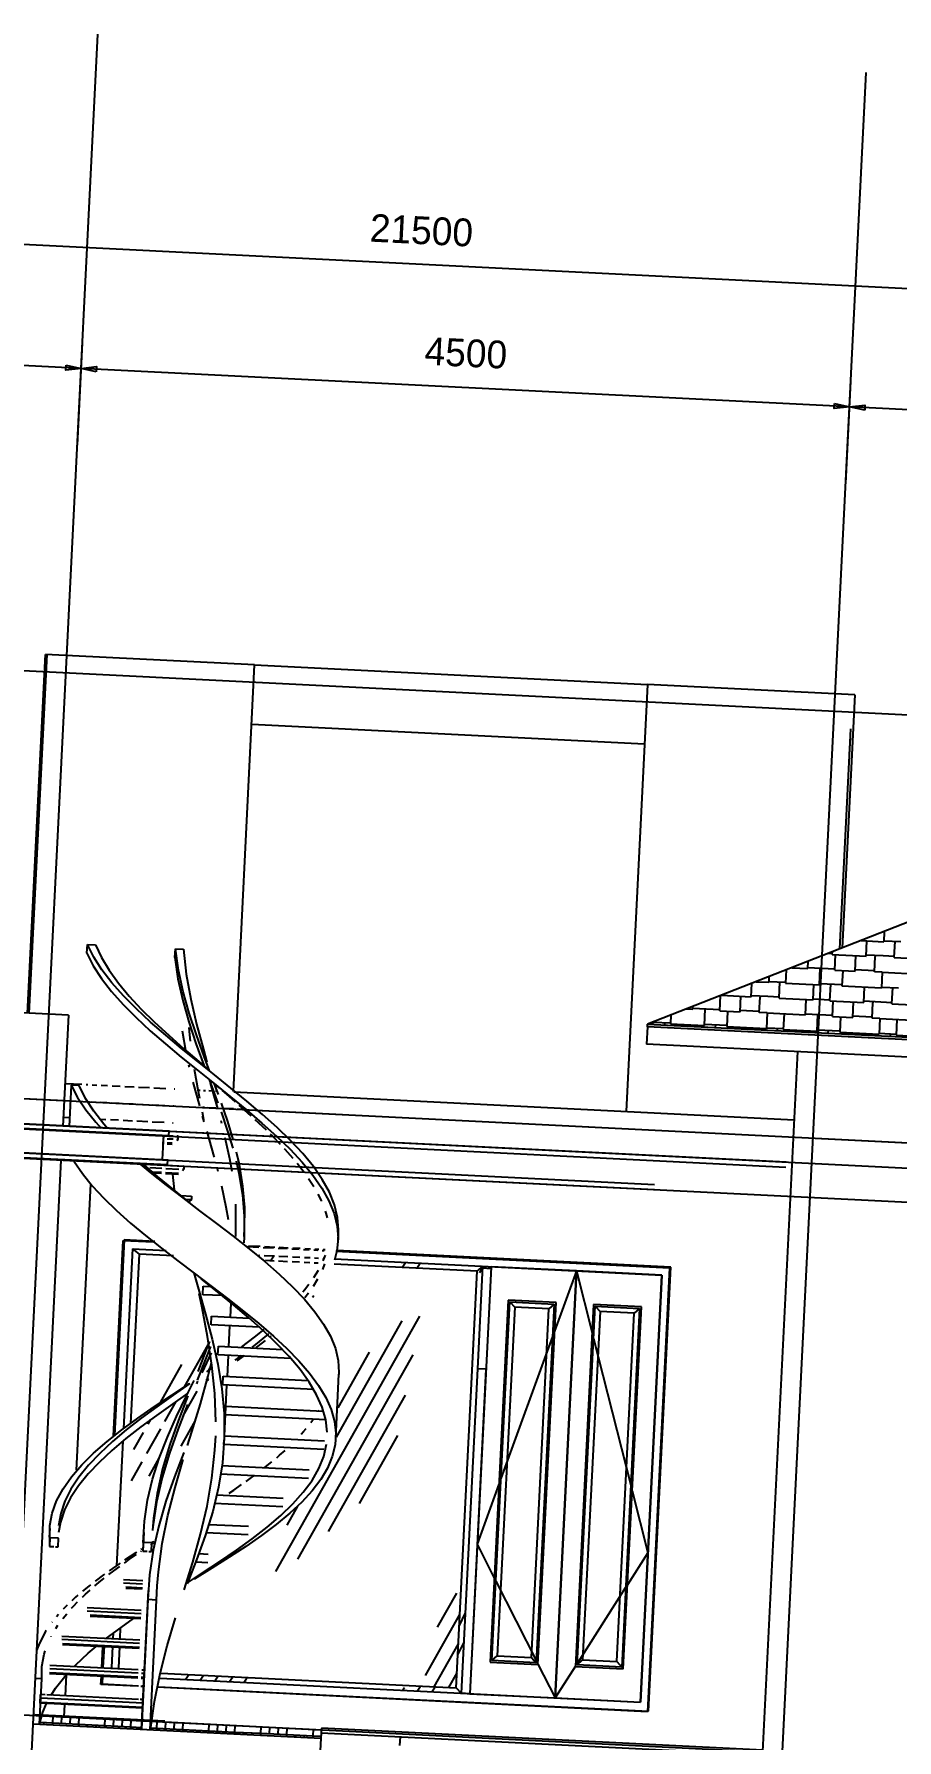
# Model space of a CAD drawing. Extents: x 549999 to 550212, y 1838161 to 1838467.
# Drawn here: x 550120.93 to 550125.98, y 1838313.66 to 1838323.63 of the extents above; entities that cross this region are included whole.
import ezdxf

# ---------------------------------------------------------------- set-up
doc = ezdxf.new("R2010")
doc.units = 0
for name, color, linetype in [('Level 10', 7, 'Continuous'), ('Level 14', 7, 'Continuous'), ('Level 18', 7, 'Continuous'), ('Level 20', 7, 'Continuous'), ('Level 27', 7, 'Continuous'), ('Level 37', 7, 'Continuous'), ('Level 4', 7, 'Continuous'), ('Level 42', 7, 'Continuous'), ('Level 5', 7, 'Continuous'), ('Level 6', 7, 'Continuous'), ('Level 7', 7, 'Continuous'), ('Level 8', 7, 'Continuous'), ('Level 9', 7, 'Continuous')]:
    doc.layers.add(name, color=color, linetype=linetype)

# ---------------------------------------------------------------- blocks, each defined once
blk = doc.blocks.new('CUA_D1')
at = {"layer": 'Level 5'}
for p, q in [((-133.74, 0), (-209.99, 0)), ((-209.99, 0), (-133.74, 0)), ((-133.74, 0), (-209.86, 0))]:
    blk.add_line(p, q, dxfattribs=at)
blk = doc.blocks.new('CUA_SO')
at = {"layer": 'Level 7'}
for p, q in [((-153.71, 280), (-171.49, 280)), ((-171.49, 280), (-171.49, 165.4)), ((-92, 280), (-98.77, 280)), ((-83.37, 280), (-89.43, 280)), ((-75.49, 280), (-80.72, 280)), ((-68.48, 280), (-72.8, 280)), ((-62.48, 280), (-65.8, 280)), ((-57.58, 280), (-59.85, 280)), ((-53.86, 280), (-55.05, 280)), ((148.51, 280), (-47, 280)), ((148.51, 20), (148.51, 280)), ((-166.49, 275), (-166.49, 169.71)), ((-166.49, 275), (-146.66, 275)), ((-166.49, 275), (-162.49, 272)), ((-142.33, 272), (-162.49, 272)), ((-162.49, 272), (-162.49, 172.95)), ((-92.52, 275), (-92, 275)), ((-92.35, 274.87), (-92.27, 275)), ((-89.43, 275), (-83.37, 275)), ((-83.37, 272), (-88.47, 272)), ((-85.5, 272), (-83.7, 275)), ((-80.72, 275), (-75.49, 275)), ((-75.49, 272), (-80.72, 272)), ((-72.8, 275), (-68.48, 275)), ((-68.48, 272), (-72.8, 272)), ((-65.8, 275), (-62.48, 275)), ((-62.48, 272), (-65.8, 272)), ((-59.85, 275), (-57.58, 275)), ((-57.58, 272), (-59.85, 272)), ((-55.05, 275), (-54.53, 275)), ((35.51, 272), (-48.24, 272)), ((-48.07, 275), (143.51, 275)), ((-8.35, 272), (-6.54, 275)), ((0.23, 272), (2.03, 275)), ((38.51, 275), (35.51, 272)), ((35.51, 28), (35.51, 272)), ((37.06, 271.1), (38.51, 274.59)), ((38.51, 275), (38.51, 215)), ((38.51, 274), (43.51, 274)), ((93.51, 275), (43.51, 275)), ((43.51, 275), (43.51, 25)), ((93.51, 275), (82.51, 239.25)), ((93.51, 275), (104.51, 239.25)), ((93.51, 25), (93.51, 275)), ((143.51, 275), (93.51, 275)), ((93.51, 275), (93.51, 25)), ((143.51, 275), (143.51, 25)), ((143.51, 25), (143.51, 275)), ((54.51, 256), (54.51, 44)), ((82.51, 256), (54.51, 256)), ((55.51, 255), (81.51, 255)), ((55.51, 45), (55.51, 255)), ((55.51, 255), (58.51, 252)), ((78.51, 252), (58.51, 252)), ((58.51, 252), (58.51, 48)), ((81.51, 255), (78.51, 252)), ((78.51, 48), (78.51, 252)), ((81.51, 255), (81.51, 45)), ((82.51, 44), (82.51, 256)), ((104.51, 256), (104.51, 44)), ((132.51, 256), (104.51, 256)), ((105.51, 255), (131.51, 255)), ((105.51, 45), (105.51, 255)), ((105.51, 255), (108.51, 252)), ((128.51, 252), (108.51, 252)), ((108.51, 252), (108.51, 48)), ((131.51, 255), (128.51, 252)), ((128.51, 48), (128.51, 252)), ((131.51, 255), (131.51, 45)), ((132.51, 44), (132.51, 256)), ((-73.22, 90.72), (3.45, 244.07)), ((-41.73, 170.86), (-6.77, 240.77)), ((81.51, 236), (55.51, 151.5)), ((105.51, 236), (131.51, 151.5)), ((-132.08, 195.89), (-119.46, 221.13)), ((-60.77, 98.48), (0.57, 221.16)), ((-41.65, 188.15), (-24.99, 221.48)), ((-118.32, 206.27), (-116.7, 209.5)), ((38.51, 215), (38.51, 25)), ((43.51, 215), (38.51, 215)), ((43.51, 215), (43.51, 25)), ((-145.61, 185.96), (-134.18, 208.84)), ((-132.02, 178.87), (-124.57, 193.76)), ((-43.63, 115.62), (-2.73, 197.41)), ((-142.45, 175.14), (-136.45, 187.15)), ((-152.11, 172.98), (-150.67, 175.85)), ((-152.11, 155.83), (-144.73, 170.59)), ((-132.34, 161.09), (-124.57, 176.61)), ((-26.48, 132.77), (-6.03, 173.66)), ((-166.49, 162.33), (-166.49, 89.34)), ((-159.74, 157.72), (-154.63, 167.94)), ((-160.34, 139.37), (-154.61, 150.83)), ((-150.12, 142.67), (-144.75, 153.4)), ((54.51, 148.25), (43.51, 112.5)), ((132.51, 148.25), (143.51, 112.5)), ((-68.11, 118.09), (-62.45, 129.4)), ((43.51, 112.5), (54.51, 93.25)), ((143.51, 112.5), (132.51, 93.25)), ((55.51, 91.5), (81.52, 45.99)), ((131.51, 91.5), (105.51, 45.99)), ((22.86, 62.86), (33.08, 83.31)), ((17.15, 34.29), (35.51, 71.02)), ((35.51, 64.51), (38.51, 71.72)), ((-162.49, 53.09), (-162.49, 47.14)), ((22.57, 28), (35.51, 53.88)), ((35.51, 47.37), (38.51, 54.58)), ((-171.49, 42.06), (-171.49, 29.76)), ((-166.49, 49.78), (-166.49, 47.14)), ((-166.49, 42.06), (-166.49, 29.76)), ((-162.49, 42.06), (-162.49, 29.76)), ((54.51, 44), (82.51, 44)), ((55.51, 45), (58.51, 48)), ((81.51, 45), (55.51, 45)), ((58.51, 48), (78.51, 48)), ((78.51, 48), (81.51, 45)), ((82.51, 44.25), (93.51, 25)), ((104.51, 44.25), (93.51, 25)), ((104.51, 44), (132.51, 44)), ((105.51, 45), (108.51, 48)), ((131.51, 45), (105.51, 45)), ((108.51, 48), (128.51, 48)), ((128.51, 48), (131.51, 45)), ((31.14, 28), (35.51, 36.73)), ((-171.49, 24.68), (-171.49, 20)), ((-171.49, 20), (-150.14, 20)), ((-148.14, 20), (-146.56, 20)), ((-138.5, 20), (148.51, 20)), ((-137.73, 25), (143.51, 25)), ((-137.28, 28), (35.51, 28)), ((-122.96, 25), (-121.16, 28)), ((-114.39, 25), (-112.58, 28)), ((-105.81, 25), (-104.01, 28)), ((-97.24, 25), (-95.44, 28)), ((-88.67, 25), (-86.87, 28)), ((4.2, 25), (5.26, 26.76)), ((12.77, 25), (14.57, 28)), ((21.34, 25), (23.15, 28)), ((35.51, 28), (38.51, 25)), ((43.51, 25), (38.51, 25)), ((43.51, 25), (93.51, 25)), ((93.51, 25), (143.51, 25))]:
    blk.add_line(p, q, dxfattribs=at)
blk = doc.blocks.new('TOP_RA')
at = {"layer": 'Level 10'}
for p, q in [((-150.16, 451.44), (-145.39, 451.44)), ((-150.16, 446.36), (-150.16, 451.44)), ((-120.78, 367.58), (-123.33, 373.56)), ((-118.67, 352.47), (-118.2, 350.98)), ((-101.55, 285.42), (-101.55, 290.5)), ((-124.56, 199.52), (-125.2, 198.06)), ((-151.71, 109.18), (-151.71, 104.1)), ((-151.6, 109.54), (-151.6, 98.74)), ((-151.6, 103.82), (-151.6, 98.74)), ((-146.54, 103.82), (-151.6, 103.82)), ((-146.54, 98.74), (-146.54, 103.82)), ((-151.6, 98.74), (-149.08, 98.74)), ((-148.14, 98.74), (-146.54, 98.74))]:
    blk.add_line(p, q, dxfattribs=at)
for points in [[(-126.63, 381.17), (-130.18, 389.37), (-135.4, 401.78), (-140.21, 414.2), (-144.4, 426.61), (-147.77, 439.03), (-150.16, 451.44)], [(-145.39, 451.44), (-143.09, 436.96), (-139.75, 422.47), (-135.59, 407.99), (-130.87, 393.5), (-128.39, 386.25)], [(-150.16, 446.36), (-147.77, 433.95), (-144.4, 421.53), (-140.21, 409.12), (-135.4, 396.7), (-130.18, 384.29), (-129.93, 383.72)], [(-126.63, 376.09), (-124.8, 371.87), (-120.78, 362.5)], [(-125.88, 373.91), (-120.95, 359.46), (-120.8, 359)], [(-110.83, 341.82), (-114.53, 352.12), (-118.71, 362.62)], [(-118.71, 357.54), (-114.53, 347.04), (-110.83, 336.74)], [(-115.68, 342.64), (-112.42, 330.49), (-110.75, 323.14)], [(-101.55, 290.05), (-102.09, 302.46), (-103.75, 314.88), (-106.47, 327.29), (-108.5, 334.52)], [(-108.5, 329.44), (-106.47, 322.21), (-103.75, 309.8), (-102.09, 297.38), (-101.55, 284.97), (-101.6, 281.67)], [(-107.66, 304.02), (-107.4, 301.52), (-106.64, 287.03), (-106.63, 285.15)], [(-118.77, 223.15), (-119.88, 219.69), (-124.77, 205.21)], [(-118.13, 220.11), (-119.88, 214.61), (-124.77, 200.13)], [(-117.4, 216.52), (-119.88, 210.48), (-122.4, 204.55)], [(-151.6, 103.82), (-151.52, 116.24), (-150.3, 128.65), (-147.98, 141.07), (-144.68, 153.48), (-140.54, 165.9), (-135.77, 178.31), (-130.57, 190.73), (-126.63, 199.84)], [(-129.77, 190.73), (-134.58, 176.24), (-138.89, 161.76), (-142.43, 147.27), (-144.98, 132.79), (-146.38, 118.31), (-146.62, 111.05)], [(-129.77, 185.65), (-134.58, 171.16), (-138.89, 156.68), (-142.43, 142.19), (-144.98, 127.71), (-146.38, 113.23)]]:
    blk.add_lwpolyline(points, dxfattribs=at)
blk = doc.blocks.new('TOP_R0')
at = {"layer": 'Level 10'}
for p, q in [((-201.69, 451.44), (-196.92, 451.44)), ((-201.69, 446.36), (-201.69, 451.44)), ((-72.76, 329.77), (-68.41, 324.72)), ((-65.7, 321.28), (-62.44, 316.69)), ((-46.63, 285.42), (-46.63, 290.5)), ((-53.8, 276.83), (-54.91, 273.58)), ((-53.8, 271.75), (-54.91, 268.5)), ((-57.45, 267.76), (-59.83, 263.37)), ((-57.45, 262.68), (-59.83, 258.29)), ((-62.35, 254.28), (-64.33, 251.44)), ((-59.1, 252.76), (-59.79, 251.85)), ((-83.07, 228), (-83.7, 227.45)), ((-117.11, 207.19), (-119.67, 205.21)), ((-118.32, 201.17), (-119.67, 200.13)), ((-118.44, 200.68), (-119.2, 200.13)), ((-206.63, 109.18), (-206.63, 104.1)), ((-206.59, 105.98), (-206.29, 98.74)), ((-206.29, 103.82), (-206.29, 98.74)), ((-201.23, 103.82), (-206.29, 103.82)), ((-201.23, 98.74), (-201.23, 103.82)), ((-206.29, 98.74), (-203.76, 98.74)), ((-202.81, 98.74), (-201.23, 98.74))]:
    blk.add_line(p, q, dxfattribs=at)
for points in [[(-46.63, 290.04), (-46.66, 292.11), (-47.57, 299.36), (-49.72, 306.6), (-53.08, 313.84), (-57.6, 321.08), (-63.2, 328.32), (-69.8, 335.57), (-77.29, 342.81), (-85.56, 350.05), (-94.48, 357.29), (-103.9, 364.54), (-113.67, 371.78), (-123.66, 379.02), (-133.68, 386.26), (-143.6, 393.5), (-153.25, 400.75), (-162.48, 407.99), (-171.15, 415.23), (-179.12, 422.47), (-186.26, 429.71), (-192.47, 436.96), (-197.64, 444.2), (-201.69, 451.44)], [(-196.92, 451.44), (-193.13, 444.2), (-188.29, 436.96), (-182.47, 429.71), (-175.79, 422.47), (-168.32, 415.23), (-160.21, 407.99), (-151.56, 400.75), (-142.52, 393.5), (-133.24, 386.26), (-126.66, 381.19)], [(-201.69, 446.36), (-197.64, 439.12), (-192.47, 431.88), (-186.26, 424.63), (-179.12, 417.39), (-171.15, 410.15), (-162.48, 402.91), (-153.25, 395.67), (-143.6, 388.42), (-133.68, 381.18), (-123.66, 373.94), (-113.67, 366.7), (-103.9, 359.46), (-94.48, 352.21), (-85.56, 344.97), (-77.29, 337.73), (-69.8, 330.49), (-63.2, 323.24), (-57.6, 316), (-53.08, 308.76), (-49.72, 301.52), (-47.57, 294.28), (-46.66, 287.03), (-47.01, 279.79), (-48.13, 274.23)], [(-126.63, 376.09), (-123.84, 373.94), (-120.79, 371.58)], [(-118.72, 369.98), (-114.5, 366.7), (-110.84, 363.83)], [(-108.57, 362.03), (-105.34, 359.46), (-101.17, 356.07)], [(-98.73, 354.06), (-96.52, 352.21), (-91.93, 348.29)], [(-89.39, 346.06), (-88.17, 344.97), (-83.29, 340.48)], [(-80.7, 338), (-80.43, 337.73), (-75.41, 332.63)], [(-59.72, 312.36), (-57.75, 308.76), (-57.55, 308.36)], [(-54.98, 302.54), (-54.6, 301.52), (-53.73, 298.84)], [(-62.35, 259.36), (-64.77, 255.9), (-65.73, 254.61)], [(-87.35, 231.69), (-92.73, 226.94), (-99.83, 220.95)], [(-84.51, 229.21), (-84.64, 229.1), (-92.73, 221.86), (-93.78, 220.95)], [(-86.31, 225.24), (-90.44, 221.86), (-91.56, 220.95)], [(-99.83, 215.87), (-101.36, 214.61), (-103.48, 212.89)], [(-98.01, 215.87), (-99.65, 214.61), (-102.22, 212.65)], [(-206.29, 103.82), (-206.59, 111.06), (-205.63, 118.31), (-203.43, 125.55), (-200.03, 132.79), (-195.47, 140.03), (-189.83, 147.27), (-183.19, 154.52), (-175.67, 161.76), (-167.37, 169), (-158.43, 176.24), (-149, 183.48), (-139.21, 190.73), (-129.22, 197.97)], [(-129.06, 197.97), (-138.41, 190.73), (-147.58, 183.48), (-156.41, 176.24), (-164.78, 169), (-172.55, 161.76), (-179.6, 154.52), (-185.81, 147.27), (-191.1, 140.03), (-195.37, 132.79), (-198.56, 125.55), (-200.61, 118.31), (-201.51, 111.06)], [(-129.93, 192.21), (-138.41, 185.65), (-147.58, 178.4), (-156.41, 171.16), (-164.78, 163.92), (-172.55, 156.68), (-179.6, 149.44), (-185.81, 142.19), (-191.1, 134.95), (-195.37, 127.71), (-198.56, 120.47), (-200.61, 113.23), (-201.44, 107.2)]]:
    blk.add_lwpolyline(points, dxfattribs=at)
blk = doc.blocks.new('FLOOR5')
at = {"layer": 'Level 8'}
blk.add_line((-151.49, 328), (-151.49, 342), dxfattribs=at)
blk = doc.blocks.new('FLOOR7')
at = {"layer": 'Level 8'}
for p, q in [((-894.49, 345), (-148.49, 345)), ((-148.49, 342), (-894.49, 342)), ((-148.49, 342), (-148.49, 345)), ((-894.49, 328), (-148.49, 328)), ((-148.49, 325), (-894.49, 325)), ((-148.49, 325), (-148.49, 328))]:
    blk.add_line(p, q, dxfattribs=at)

msp = doc.modelspace()

# ---------------------------------------------------------------- linework, layer by layer
at = {"layer": 'Level 14'}
for p, q in [((550121.0385, 1838313.7569), (550121.0405, 1838313.7956)), ((550121.0893, 1838313.7544), (550121.0912, 1838313.793)), ((550120.9641, 1838313.7607), (550121.0385, 1838313.7569)), ((550120.9872, 1838313.7482), (550120.9878, 1838313.7595)), ((550121.038, 1838313.7456), (550121.0385, 1838313.7569)), ((550121.0385, 1838313.7569), (550121.1907, 1838313.7493)), ((550121.14, 1838313.7519), (550121.1419, 1838313.7905)), ((550121.1902, 1838313.738), (550121.1907, 1838313.7493)), ((550121.1907, 1838313.7493), (550121.1927, 1838313.788)), ((550121.1907, 1838313.7493), (550121.3429, 1838313.7417)), ((550121.2409, 1838313.7355), (550121.2415, 1838313.7468)), ((550121.2916, 1838313.733), (550121.2922, 1838313.7443)), ((550121.3424, 1838313.7304), (550121.3429, 1838313.7417)), ((550121.3429, 1838313.7417), (550121.3449, 1838313.7804)), ((550121.3429, 1838313.7417), (550121.4952, 1838313.7341)), ((550121.3937, 1838313.7392), (550121.3956, 1838313.7778)), ((550121.4444, 1838313.7366), (550121.4464, 1838313.7753)), ((550121.4946, 1838313.7228), (550121.4952, 1838313.7341)), ((550121.4952, 1838313.7341), (550121.4971, 1838313.7728)), ((550121.4952, 1838313.7341), (550121.5572, 1838313.731)), ((550121.5453, 1838313.7203), (550121.5459, 1838313.7316)), ((550121.6117, 1838313.7283), (550121.6474, 1838313.7265)), ((550121.6468, 1838313.7152), (550121.6474, 1838313.7265)), ((550121.6474, 1838313.7265), (550121.6493, 1838313.7651)), ((550121.6474, 1838313.7265), (550121.7996, 1838313.7189)), ((550121.6981, 1838313.724), (550121.7, 1838313.7626)), ((550121.7488, 1838313.7214), (550121.7508, 1838313.7601)), ((550121.799, 1838313.7076), (550121.7996, 1838313.7189)), ((550121.7996, 1838313.7189), (550121.8015, 1838313.7575)), ((550121.7996, 1838313.7189), (550121.9518, 1838313.7113)), ((550121.8497, 1838313.7051), (550121.8503, 1838313.7164)), ((550121.9005, 1838313.7025), (550121.901, 1838313.7138)), ((550121.9512, 1838313.7), (550121.9518, 1838313.7113)), ((550121.9518, 1838313.7113), (550121.9537, 1838313.7499)), ((550121.9518, 1838313.7113), (550122.104, 1838313.7037)), ((550122.0025, 1838313.7087), (550122.0045, 1838313.7474)), ((550122.0533, 1838313.7062), (550122.0552, 1838313.7449)), ((550122.1034, 1838313.6924), (550122.104, 1838313.7037)), ((550122.104, 1838313.7037), (550122.1059, 1838313.7423)), ((550122.104, 1838313.7037), (550122.2562, 1838313.6961)), ((550122.1542, 1838313.6898), (550122.1547, 1838313.7011)), ((550122.2049, 1838313.6873), (550122.2055, 1838313.6986)), ((550122.2556, 1838313.6848), (550122.2562, 1838313.6961)), ((550122.2562, 1838313.6961), (550122.2581, 1838313.7347)), ((550122.2562, 1838313.6961), (550122.4084, 1838313.6884)), ((550122.3069, 1838313.6935), (550122.3089, 1838313.7322)), ((550122.3577, 1838313.691), (550122.3596, 1838313.7296)), ((550122.4084, 1838313.6884), (550122.4103, 1838313.7271)), ((550122.5606, 1838313.6808), (550122.5626, 1838313.7195)), ((550122.608, 1838313.6988), (550125.1898, 1838313.5697)), ((550122.4078, 1838313.6772), (550122.4084, 1838313.6884)), ((550122.4084, 1838313.6884), (550122.5606, 1838313.6808)), ((550122.4586, 1838313.6746), (550122.4592, 1838313.6859)), ((550122.5093, 1838313.6721), (550122.5099, 1838313.6834)), ((550122.5601, 1838313.6696), (550122.5606, 1838313.6808)), ((550122.5606, 1838313.6808), (550122.607, 1838313.6785)), ((550123.069, 1838313.6249), (550123.0715, 1838313.6756))]:
    msp.add_line(p, q, dxfattribs=at)
at = {"layer": 'Level 18'}
for p, q in [((550120.6028, 1838309.6402), (550121.3024, 1838323.6332)), ((550125.0972, 1838309.4155), (550125.7968, 1838323.4085)), ((550108.4954, 1838320.5304), (550140.9628, 1838318.9072)), ((550108.3706, 1838318.0335), (550140.838, 1838316.4103)), ((550108.1908, 1838314.438), (550140.6583, 1838312.8148))]:
    msp.add_line(p, q, dxfattribs=at)
at = {"layer": 'Level 20'}
for p, q in [((550112.451, 1838322.8246), (550133.9241, 1838321.7511)), ((550121.2046, 1838321.6782), (550115.2121, 1838321.9778)), ((550121.1822, 1838321.2289), (550121.2121, 1838321.8281)), ((550121.1822, 1838321.2289), (550121.2121, 1838321.8281)), ((550125.699, 1838321.4536), (550121.2046, 1838321.6782)), ((550125.6766, 1838321.0042), (550125.7065, 1838321.6034)), ((550125.6766, 1838321.0042), (550125.7065, 1838321.6034)), ((550128.8451, 1838321.2963), (550125.699, 1838321.4536)), ((550172.3865, 1838314.683), (550111.3527, 1838317.7342)), ((550172.3765, 1838314.4832), (550111.3427, 1838317.5345)), ((550125.3279, 1838317.0356), (550116.0455, 1838317.4996)), ((550125.3264, 1838317.0056), (550116.044, 1838317.4696)), ((550124.557, 1838316.8738), (550115.2746, 1838317.3379)), ((550124.5585, 1838316.9038), (550115.2761, 1838317.3679))]:
    msp.add_line(p, q, dxfattribs=at)
for points in [[(550121.1162, 1838321.6976), (550121.2046, 1838321.6782), (550121.1147, 1838321.6678)], [(550121.2931, 1838321.6589), (550121.2046, 1838321.6782), (550121.2946, 1838321.6886)], [(550125.6106, 1838321.4729), (550125.699, 1838321.4536), (550125.6091, 1838321.4431)], [(550125.7875, 1838321.4342), (550125.699, 1838321.4536), (550125.789, 1838321.464)]]:
    msp.add_lwpolyline(points, close=True, dxfattribs=at)
at = {"layer": 'Level 27'}
for p, q in [((550122.2193, 1838319.9444), (550124.5165, 1838319.8296)), ((550124.499, 1838319.48), (550122.2019, 1838319.5948))]:
    msp.add_line(p, q, dxfattribs=at)
at = {"layer": 'Level 37'}
for p, q in [((550128.7554, 1838319.5014), (550124.5173, 1838317.8435)), ((550124.5165, 1838317.8271), (550124.5173, 1838317.8435)), ((550132.8061, 1838317.4126), (550124.5165, 1838317.8271)), ((550124.5173, 1838317.8435), (550132.807, 1838317.4291))]:
    msp.add_line(p, q, dxfattribs=at)
at = {"layer": 'Level 4'}
for p, q in [((550120.891, 1838317.9082), (550120.9959, 1838320.0056)), ((550120.901, 1838317.9077), (550121.0059, 1838320.0051)), ((550122.2193, 1838319.9444), (550120.9959, 1838320.0056)), ((550122.0946, 1838317.4491), (550122.2193, 1838319.9444)), ((550124.5165, 1838319.8296), (550124.3916, 1838317.3327)), ((550125.73, 1838319.7689), (550124.5165, 1838319.8296)), ((550125.73, 1838319.7689), (550125.656, 1838318.2889)), ((550121.1307, 1838317.8962), (550112.8111, 1838318.3121)), ((550121.1307, 1838317.8962), (550121.0983, 1838317.247)), ((550112.7861, 1838317.8127), (550121.1057, 1838317.3968)), ((550125.1657, 1838313.0887), (550125.3954, 1838317.683)), ((550121.9266, 1838317.3558), (550121.9154, 1838317.3563)), ((550121.9932, 1838317.3525), (550121.9457, 1838317.3548)), ((550122.0957, 1838317.3473), (550122.0276, 1838317.3507)), ((550122.1441, 1838317.3449), (550122.1184, 1838317.3462)), ((550122.2243, 1838317.3409), (550133.2756, 1838316.7884)), ((550120.901, 1838313.3019), (550121.0883, 1838317.0473)), ((550121.1779, 1838315.2355), (550121.2615, 1838316.9073)), ((550121.3931, 1838315.4341), (550121.4503, 1838316.5786)), ((550121.4503, 1838316.5786), (550121.6279, 1838316.5697)), ((550122.1766, 1838316.5423), (550122.2443, 1838316.5389)), ((550122.2699, 1838316.5376), (550122.3304, 1838316.5346)), ((550122.3569, 1838316.5333), (550122.4091, 1838316.5307)), ((550122.436, 1838316.5293), (550122.4791, 1838316.5272)), ((550122.5059, 1838316.5258), (550122.5391, 1838316.5242)), ((550122.5653, 1838316.5229), (550122.588, 1838316.5217)), ((550122.6133, 1838316.5205), (550122.6252, 1838316.5199)), ((550122.6937, 1838316.5164), (550124.6463, 1838316.4188)), ((550124.6463, 1838316.4188), (550124.5165, 1838313.8221)), ((550121.3254, 1838314.0793), (550121.3315, 1838314.2022)), ((550121.112, 1838313.916), (550121.1181, 1838314.0388)), ((550121.3205, 1838313.9818), (550121.3228, 1838314.0286)), ((550121.5337, 1838313.9712), (550121.3205, 1838313.9818)), ((550121.5695, 1838313.9694), (550121.5537, 1838313.9702)), ((550124.5165, 1838313.8221), (550121.65, 1838313.9654)), ((550121.5592, 1838313.7697), (550120.9746, 1838313.7989)), ((550121.1058, 1838313.7923), (550121.1094, 1838313.8652)), ((550121.617, 1838313.7668), (550122.6089, 1838313.7172)), ((550122.6094, 1838313.7272), (550122.6064, 1838313.6672)), ((550125.1912, 1838313.5981), (550122.6094, 1838313.7272))]:
    msp.add_line(p, q, dxfattribs=at)
at = {"layer": 'Level 42'}
for p, q in [((550125.9019, 1838318.3851), (550125.8989, 1838318.3257)), ((550125.7669, 1838318.3323), (550125.8989, 1838318.3257)), ((550125.7955, 1838318.2413), (550125.8, 1838318.3307)), ((550125.8992, 1838318.3311), (550125.9981, 1838318.3262)), ((550125.9604, 1838318.2331), (550125.9651, 1838318.3278)), ((550125.4546, 1838318.1688), (550125.4568, 1838318.211)), ((550125.5762, 1838318.2577), (550125.5979, 1838318.2567)), ((550125.5976, 1838318.2512), (550125.5984, 1838318.2664)), ((550125.5976, 1838318.2512), (550125.7955, 1838318.2413)), ((550125.6128, 1838318.1582), (550125.6174, 1838318.2502)), ((550125.7315, 1838318.1523), (550125.7361, 1838318.2443)), ((550125.7959, 1838318.2495), (550125.8948, 1838318.2445)), ((550125.8438, 1838318.1494), (550125.8483, 1838318.2387)), ((550125.8487, 1838318.2468), (550125.8483, 1838318.2387)), ((550125.8948, 1838318.2445), (550125.9608, 1838318.2412)), ((550125.9604, 1838318.2331), (550126.1583, 1838318.2232)), ((550125.1224, 1838318.0037), (550125.1263, 1838318.0817)), ((550125.1519, 1838318.0917), (550125.2258, 1838318.088)), ((550125.2275, 1838318.1213), (550125.2258, 1838318.088)), ((550125.2261, 1838318.0934), (550125.325, 1838318.0885)), ((550125.2873, 1838317.9954), (550125.292, 1838318.0901)), ((550125.3286, 1838318.1609), (550125.3247, 1838318.0831)), ((550125.3247, 1838318.0831), (550125.5226, 1838318.0732)), ((550125.361, 1838318.1735), (550125.4546, 1838318.1688)), ((550125.4549, 1838318.1743), (550125.6132, 1838318.1663)), ((550125.5226, 1838318.0732), (550125.5275, 1838318.1706)), ((550125.6128, 1838318.1582), (550125.7315, 1838318.1523)), ((550125.659, 1838318.1559), (550125.6545, 1838318.0666)), ((550125.7321, 1838318.1631), (550125.8442, 1838318.1575)), ((550125.89, 1838318.1471), (550125.8438, 1838318.1494)), ((550125.89, 1838318.1471), (550125.8854, 1838318.0551)), ((550125.89, 1838318.1471), (550126.1142, 1838318.1359)), ((550124.9397, 1838317.9205), (550124.9442, 1838318.0105)), ((550124.9489, 1838318.0123), (550125.1224, 1838318.0037)), ((550125.0584, 1838317.9146), (550125.063, 1838318.0066)), ((550125.1228, 1838318.0118), (550125.2217, 1838318.0068)), ((550125.1707, 1838317.9117), (550125.1752, 1838318.001)), ((550125.1756, 1838318.0091), (550125.1752, 1838318.001)), ((550125.2217, 1838318.0068), (550125.2877, 1838318.0035)), ((550125.2873, 1838317.9954), (550125.4852, 1838317.9855)), ((550125.4411, 1838317.8982), (550125.4456, 1838317.9875)), ((550125.4852, 1838317.9855), (550125.4896, 1838318.0748)), ((550125.4854, 1838317.9909), (550125.5844, 1838317.986)), ((550125.523, 1838318.0813), (550125.6549, 1838318.0747)), ((550125.5841, 1838317.9806), (550125.589, 1838318.078)), ((550125.6545, 1838318.0666), (550125.8854, 1838318.0551)), ((550125.782, 1838317.9707), (550125.7864, 1838318.06)), ((550125.8856, 1838318.0605), (550125.9846, 1838318.0555)), ((550125.9469, 1838317.9624), (550125.9516, 1838318.0572)), ((550124.6542, 1838317.897), (550124.6516, 1838317.8454)), ((550124.7459, 1838317.9329), (550124.7815, 1838317.9312)), ((550124.7815, 1838317.9312), (550124.7823, 1838317.9472)), ((550124.7818, 1838317.9366), (550124.9401, 1838317.9286)), ((550124.8495, 1838317.8355), (550124.8544, 1838317.9329)), ((550124.9397, 1838317.9205), (550125.0584, 1838317.9146)), ((550124.9859, 1838317.9182), (550124.9814, 1838317.8289)), ((550125.059, 1838317.9254), (550125.1711, 1838317.9198)), ((550125.2169, 1838317.9094), (550125.1707, 1838317.9117)), ((550125.2169, 1838317.9094), (550125.2123, 1838317.8174)), ((550125.2169, 1838317.9094), (550125.4411, 1838317.8982)), ((550125.3158, 1838317.9044), (550125.3112, 1838317.8124)), ((550125.4414, 1838317.9036), (550125.5997, 1838317.8957)), ((550125.5091, 1838317.8025), (550125.5139, 1838317.9)), ((550125.5841, 1838317.9806), (550125.782, 1838317.9707)), ((550125.5993, 1838317.8876), (550125.6039, 1838317.9796)), ((550125.5993, 1838317.8876), (550125.718, 1838317.8816)), ((550125.6455, 1838317.8852), (550125.641, 1838317.7959)), ((550125.718, 1838317.8816), (550125.7226, 1838317.9736)), ((550125.7185, 1838317.8924), (550125.8307, 1838317.8868)), ((550125.7824, 1838317.9788), (550125.8813, 1838317.9739)), ((550125.8303, 1838317.8787), (550125.8347, 1838317.968)), ((550125.8351, 1838317.9762), (550125.8347, 1838317.968)), ((550125.8813, 1838317.9739), (550125.9473, 1838317.9706)), ((550125.9469, 1838317.9624), (550126.1447, 1838317.9525)), ((550124.5368, 1838317.8511), (550124.5527, 1838317.8503)), ((550124.553, 1838317.8575), (550124.5527, 1838317.8503)), ((550124.553, 1838317.8557), (550124.6519, 1838317.8508)), ((550124.6182, 1838317.8384), (550124.6189, 1838317.8525)), ((550124.6516, 1838317.8454), (550124.8495, 1838317.8355)), ((550124.8161, 1838317.8285), (550124.8165, 1838317.8371)), ((550124.8499, 1838317.8436), (550124.9818, 1838317.837)), ((550124.915, 1838317.8236), (550124.9159, 1838317.8403)), ((550124.9814, 1838317.8289), (550125.2123, 1838317.8174)), ((550125.1129, 1838317.8137), (550125.1133, 1838317.8223)), ((550125.2125, 1838317.8228), (550125.3115, 1838317.8178)), ((550125.2778, 1838317.8055), (550125.2785, 1838317.8195)), ((550125.3112, 1838317.8124), (550125.5091, 1838317.8025)), ((550125.4757, 1838317.7956), (550125.4761, 1838317.8042)), ((550125.5095, 1838317.8106), (550125.6414, 1838317.804)), ((550125.5746, 1838317.7906), (550125.5754, 1838317.8073)), ((550125.641, 1838317.7959), (550125.8718, 1838317.7844)), ((550125.7725, 1838317.7807), (550125.7729, 1838317.7893)), ((550125.8764, 1838317.8764), (550125.8303, 1838317.8787)), ((550125.8764, 1838317.8764), (550125.8718, 1838317.7844)), ((550125.8721, 1838317.7898), (550125.971, 1838317.7849)), ((550125.8764, 1838317.8764), (550126.1007, 1838317.8652)), ((550125.9374, 1838317.7725), (550125.9381, 1838317.7865)), ((550125.9754, 1838317.8715), (550125.9708, 1838317.7794)), ((550125.9708, 1838317.7794), (550126.1686, 1838317.7695))]:
    msp.add_line(p, q, dxfattribs=at)
at = {"layer": 'Level 6'}
msp.add_line((550125.705, 1838319.5699), (550125.6407, 1838318.2829), dxfattribs=at)
at = {"layer": 'Level 8'}
for p, q in [((550125.7025, 1838319.5199), (550125.6975, 1838319.4201)), ((550124.5165, 1838317.8271), (550124.5115, 1838317.7272)), ((550132.8011, 1838317.3128), (550124.5115, 1838317.7272)), ((550121.1107, 1838317.4967), (550121.2085, 1838317.4918)), ((550121.2331, 1838317.4906), (550121.2439, 1838317.49)), ((550121.2696, 1838317.4888), (550121.296, 1838317.4874)), ((550121.3225, 1838317.4861), (550121.3592, 1838317.4843)), ((550121.3861, 1838317.4829), (550121.4325, 1838317.4806)), ((550121.1057, 1838317.3968), (550121.141, 1838317.3951)), ((550121.2646, 1838317.3889), (550121.291, 1838317.3876)), ((550121.3175, 1838317.3862), (550121.3543, 1838317.3844)), ((550121.4593, 1838317.4793), (550121.5145, 1838317.4765)), ((550121.5408, 1838317.4752), (550121.604, 1838317.472)), ((550121.6292, 1838317.4708), (550121.6992, 1838317.4673)), ((550121.748, 1838317.4648), (550121.7521, 1838317.4646)), ((550121.8887, 1838317.4578), (550121.9005, 1838317.4572)), ((550121.9203, 1838317.4562), (550121.9316, 1838317.4557)), ((550121.9507, 1838317.4547), (550121.9641, 1838317.454)), ((550121.9912, 1838317.4527), (550122.0015, 1838317.4522)), ((550122.0967, 1838317.4474), (550125.3754, 1838317.2835)), ((550121.136, 1838317.2952), (550121.1008, 1838317.2969)), ((550121.3493, 1838317.2845), (550121.3155, 1838317.2862)), ((550121.3811, 1838317.3831), (550121.4275, 1838317.3807)), ((550121.4543, 1838317.3794), (550121.5096, 1838317.3766)), ((550121.5358, 1838317.3753), (550121.599, 1838317.3722)), ((550121.6242, 1838317.3709), (550121.6942, 1838317.3674)), ((550121.743, 1838317.365), (550121.7471, 1838317.3648)), ((550121.4225, 1838317.2809), (550121.3761, 1838317.2832)), ((550121.5046, 1838317.2768), (550121.4493, 1838317.2795)), ((550121.594, 1838317.2723), (550121.5308, 1838317.2754)), ((550121.6892, 1838317.2675), (550121.6192, 1838317.271)), ((550121.7421, 1838317.2649), (550121.738, 1838317.2651)), ((550120.9235, 1838313.7514), (550122.6064, 1838313.6672)), ((550122.6064, 1838313.6672), (550122.5989, 1838313.5174))]:
    msp.add_line(p, q, dxfattribs=at)
at = {"layer": 'Level 9'}
for p, q in [((550121.7959, 1838317.8037), (550121.8176, 1838317.6789)), ((550121.8332, 1838317.6063), (550121.8363, 1838317.5925)), ((550121.1456, 1838317.4862), (550121.1335, 1838317.2452)), ((550121.1932, 1838317.4838), (550121.1456, 1838317.4862)), ((550121.8582, 1838317.5034), (550121.8959, 1838317.3649)), ((550121.9127, 1838317.3062), (550121.9224, 1838317.2728)), ((550121.923, 1838317.2842), (550121.9138, 1838317.3296)), ((550121.7113, 1838317.1925), (550121.7435, 1838317.1909)), ((550121.7651, 1838317.1898), (550121.7711, 1838317.1895)), ((550121.7711, 1838317.1895), (550121.7702, 1838317.1705)), ((550121.683, 1838317.1431), (550121.6788, 1838317.1433)), ((550121.6833, 1838317.1494), (550121.6791, 1838317.1496)), ((550121.6804, 1838317.175), (550121.6846, 1838317.1748)), ((550121.7359, 1838317.1404), (550121.7068, 1838317.1419)), ((550121.7362, 1838317.1468), (550121.7072, 1838317.1482)), ((550121.7084, 1838317.1736), (550121.7425, 1838317.1719)), ((550121.7702, 1838317.1705), (550121.764, 1838317.1611)), ((550121.7642, 1838317.1708), (550121.7702, 1838317.1705)), ((550121.6063, 1838317.0047), (550121.6759, 1838317.0012)), ((550121.6997, 1838317), (550121.7753, 1838316.9962)), ((550121.7026, 1838317.0189), (550121.7763, 1838317.0152)), ((550121.8047, 1838316.9947), (550121.7968, 1838316.9859)), ((550121.7973, 1838316.9951), (550121.8047, 1838316.9947)), ((550121.7983, 1838317.0141), (550121.8057, 1838317.0138)), ((550121.8057, 1838317.0138), (550121.8047, 1838316.9947)), ((550122.0001, 1838316.9985), (550122.0041, 1838316.9834)), ((550121.6746, 1838316.9758), (550121.6228, 1838316.9784)), ((550121.6743, 1838316.9695), (550121.6306, 1838316.9717)), ((550121.7737, 1838316.9645), (550121.6982, 1838316.9683)), ((550121.774, 1838316.9708), (550121.6985, 1838316.9746)), ((550121.7896, 1838316.8405), (550121.8506, 1838316.8375)), ((550121.8135, 1838316.8203), (550121.8496, 1838316.8185)), ((550121.8506, 1838316.8375), (550121.8496, 1838316.8185)), ((550121.9157, 1838316.2613), (550121.9182, 1838316.312)), ((550121.9182, 1838316.312), (550121.9629, 1838316.3098)), ((550122.0298, 1838316.2556), (550121.9157, 1838316.2613)), ((550122.0773, 1838316.1301), (550122.0814, 1838316.2126)), ((550121.964, 1838316.0849), (550121.9666, 1838316.1356)), ((550121.9666, 1838316.1356), (550122.1867, 1838316.1246)), ((550122.2472, 1838316.0707), (550121.964, 1838316.0849)), ((550122.0686, 1838315.9565), (550122.0748, 1838316.0793)), ((550122.0044, 1838315.9088), (550122.0069, 1838315.9596)), ((550122.4314, 1838315.8875), (550122.0044, 1838315.9088)), ((550122.0069, 1838315.9596), (550122.3817, 1838315.9408)), ((550122.06, 1838315.7829), (550122.0661, 1838315.9057)), ((550122.6935, 1838315.4211), (550122.7122, 1838315.7965)), ((550122.0323, 1838315.7334), (550122.0349, 1838315.7841)), ((550122.5639, 1838315.7068), (550122.0323, 1838315.7334)), ((550122.0349, 1838315.7841), (550122.5318, 1838315.7593)), ((550122.0405, 1838315.393), (550122.0574, 1838315.7321)), ((550122.0445, 1838315.5588), (550122.0471, 1838315.6095)), ((550122.0471, 1838315.6095), (550122.6203, 1838315.5808)), ((550122.6347, 1838315.5293), (550122.0445, 1838315.5588)), ((550122.5932, 1838315.5822), (550122.5958, 1838315.5867)), ((550122.0391, 1838315.385), (550122.0397, 1838315.3961)), ((550122.0423, 1838315.4357), (550122.6273, 1838315.4065)), ((550122.463, 1838315.4147), (550122.4644, 1838315.4162)), ((550122.6247, 1838315.3557), (550122.0391, 1838315.385)), ((550122.5346, 1838315.1862), (550122.0201, 1838315.2119)), ((550122.0282, 1838315.2624), (550122.5383, 1838315.2369)), ((550121.9969, 1838315.0899), (550122.3859, 1838315.0705)), ((550122.3833, 1838315.0197), (550121.9848, 1838315.0397)), ((550121.9507, 1838314.9182), (550122.183, 1838314.9066)), ((550121.6111, 1838314.7984), (550121.6295, 1838314.8107)), ((550122.1805, 1838314.8559), (550121.9353, 1838314.8681)), ((550121.5529, 1838314.759), (550121.5583, 1838314.7627)), ((550121.5588, 1838314.774), (550121.5536, 1838314.7706)), ((550121.9447, 1838314.6936), (550121.8744, 1838314.6971)), ((550121.8927, 1838314.7471), (550121.9472, 1838314.7444)), ((550121.4529, 1838314.595), (550121.5646, 1838314.5895)), ((550121.452, 1838314.576), (550121.5637, 1838314.5704)), ((550121.5621, 1838314.5387), (550121.4658, 1838314.5435)), ((550121.5624, 1838314.5451), (550121.4661, 1838314.5499)), ((550121.5969, 1838314.5318), (550121.5563, 1838313.7197)), ((550121.6456, 1838314.4757), (550121.6493, 1838314.5582)), ((550121.0718, 1838314.391), (550121.0595, 1838314.3767)), ((550121.2393, 1838314.4126), (550121.555, 1838314.3968)), ((550121.2402, 1838314.4316), (550121.556, 1838314.4159)), ((550121.5951, 1838314.4782), (550121.5572, 1838313.7197)), ((550121.6456, 1838314.4757), (550121.5951, 1838314.4782)), ((550121.6077, 1838313.7172), (550121.6456, 1838314.4757)), ((550121.0342, 1838314.3452), (550121.0334, 1838314.3441)), ((550121.0566, 1838314.3098), (550121.0686, 1838314.328)), ((550121.5534, 1838314.3651), (550121.2564, 1838314.38)), ((550121.5537, 1838314.3715), (550121.2567, 1838314.3863)), ((550121.0288, 1838314.2621), (550121.0296, 1838314.2637)), ((550121.0912, 1838314.246), (550121.5463, 1838314.2232)), ((550121.0921, 1838314.265), (550121.5473, 1838314.2423)), ((550121.5447, 1838314.1915), (550121.0948, 1838314.214)), ((550121.5451, 1838314.1979), (550121.0951, 1838314.2204)), ((550121.0219, 1838314.0945), (550121.5386, 1838314.0687)), ((550120.9737, 1838314.0143), (550120.9367, 1838314.0161)), ((550120.9605, 1838313.7495), (550120.9737, 1838314.0143)), ((550121.5361, 1838314.0179), (550121.0193, 1838314.0438)), ((550121.5364, 1838314.0243), (550121.0196, 1838314.0501)), ((550121.0209, 1838314.0755), (550121.5377, 1838314.0496)), ((550121.5719, 1838314.0161), (550121.556, 1838314.0169)), ((550121.5723, 1838314.0225), (550121.5563, 1838314.0233)), ((550121.5576, 1838314.0486), (550121.5736, 1838314.0479)), ((550121.5586, 1838314.0677), (550121.5745, 1838314.0669)), ((550120.9657, 1838313.9233), (550120.9632, 1838313.8725)), ((550120.9682, 1838313.9041), (550120.9692, 1838313.9231)), ((550120.9682, 1838313.9041), (550121.5649, 1838313.8743)), ((550120.9944, 1838313.9219), (550120.9692, 1838313.9231)), ((550121.5405, 1838313.8946), (550121.0039, 1838313.9214)), ((550121.5658, 1838313.8933), (550121.5499, 1838313.8941)), ((550121.5658, 1838313.8933), (550121.5649, 1838313.8743)), ((550121.5626, 1838313.8426), (550120.9666, 1838313.8724)), ((550120.967, 1838313.8787), (550121.5629, 1838313.8489)), ((550121.5626, 1838313.8426), (550121.5629, 1838313.8489))]:
    msp.add_line(p, q, dxfattribs=at)
for points in [[(550121.8439, 1838317.7429), (550121.8398, 1838317.7808), (550121.8356, 1838317.824)], [(550121.1456, 1838317.4862), (550121.1832, 1838317.4147), (550121.2318, 1838317.3427), (550121.2906, 1838317.2701), (550121.3215, 1838317.2358)], [(550121.3579, 1838317.234), (550121.3364, 1838317.2591), (550121.2781, 1838317.3346), (550121.2301, 1838317.4095), (550121.1932, 1838317.4838)], [(550121.8979, 1838317.4093), (550121.8907, 1838317.4468), (550121.8671, 1838317.579)], [(550121.9389, 1838317.2162), (550121.9809, 1838317.0693), (550121.9822, 1838317.0647)], [(550121.1619, 1838317.0436), (550121.1639, 1838317.0402), (550121.2117, 1838316.969), (550121.2695, 1838316.8974), (550121.3364, 1838316.8253), (550121.4114, 1838316.7528), (550121.4935, 1838316.6799), (550121.5813, 1838316.6067), (550121.6736, 1838316.5333), (550121.7691, 1838316.4598), (550121.8664, 1838316.3862), (550121.9639, 1838316.3125), (550122.0604, 1838316.2389), (550122.1544, 1838316.1655), (550122.2445, 1838316.0922), (550122.3293, 1838316.0192), (550122.4077, 1838315.9465), (550122.4785, 1838315.8742), (550122.5407, 1838315.8023), (550122.5932, 1838315.7309), (550122.6354, 1838315.6601), (550122.6665, 1838315.5897), (550122.6861, 1838315.52), (550122.6938, 1838315.4508), (550122.6896, 1838315.3823), (550122.6734, 1838315.3143), (550122.6453, 1838315.2469), (550122.6058, 1838315.1802), (550122.5554, 1838315.1139), (550122.4946, 1838315.0482), (550122.4244, 1838314.9829), (550122.3456, 1838314.9181), (550122.2594, 1838314.8536), (550122.1669, 1838314.7895), (550122.0694, 1838314.7256), (550121.9681, 1838314.6619), (550121.8646, 1838314.5983)], [(550121.5489, 1838317.0242), (550121.6078, 1838316.9758), (550121.7016, 1838316.9015), (550121.7986, 1838316.8271), (550121.8971, 1838316.7525), (550121.9958, 1838316.678), (550122.0932, 1838316.6035), (550122.1878, 1838316.5292), (550122.2782, 1838316.455), (550122.363, 1838316.3812), (550122.441, 1838316.3077), (550122.511, 1838316.2346), (550122.5719, 1838316.1619), (550122.6227, 1838316.0898), (550122.6628, 1838316.0181), (550122.6914, 1838315.9471), (550122.7081, 1838315.8767), (550122.7126, 1838315.8068), (550122.7121, 1838315.7942)], [(550121.8399, 1838316.7989), (550121.7444, 1838316.8762), (550121.6517, 1838316.9533), (550121.5711, 1838317.0231)], [(550121.7381, 1838316.9663), (550121.7493, 1838316.8751), (550121.7498, 1838316.8718)], [(550122.0251, 1838316.8988), (550122.0516, 1838316.7758), (550122.0646, 1838316.7016)], [(550121.8496, 1838316.8185), (550121.837, 1838316.8064), (550121.8341, 1838316.8035)], [(550121.8626, 1838316.3889), (550121.8906, 1838316.2926), (550121.9325, 1838316.1466), (550121.971, 1838316.0008), (550122.0033, 1838315.8554), (550122.027, 1838315.7103), (550122.0402, 1838315.5658), (550122.0417, 1838315.4218), (550122.0308, 1838315.2785), (550122.0079, 1838315.1358), (550121.9738, 1838314.9936), (550121.9303, 1838314.8519), (550121.8796, 1838314.7106), (550121.8244, 1838314.5695)], [(550122.6431, 1838315.4578), (550122.6347, 1838315.5299), (550122.6142, 1838315.6026), (550122.582, 1838315.6759), (550122.5387, 1838315.7497), (550122.4849, 1838315.8241), (550122.4216, 1838315.899), (550122.3498, 1838315.9743), (550122.2706, 1838316.0499), (550122.1852, 1838316.1259), (550122.0952, 1838316.2021), (550122.0019, 1838316.2784), (550121.9068, 1838316.3549)], [(550121.9925, 1838315.5178), (550121.986, 1838315.6836), (550121.9688, 1838315.8499), (550121.943, 1838316.0166), (550121.9114, 1838316.1836), (550121.8945, 1838316.2672)], [(550121.8267, 1838315.3784), (550121.8521, 1838315.4598), (550121.9021, 1838315.6231), (550121.948, 1838315.7865), (550121.9676, 1838315.8647)], [(550122.548, 1838315.514), (550122.5598, 1838315.5302), (550122.5617, 1838315.5329)], [(550121.807, 1838314.5344), (550121.8568, 1838314.6974), (550121.9025, 1838314.8605), (550121.941, 1838315.0241), (550121.9697, 1838315.1881), (550121.9872, 1838315.3526), (550121.9913, 1838315.4349)], [(550122.4922, 1838315.446), (550122.5049, 1838315.4604), (550122.5207, 1838315.4791)], [(550121.806, 1838315.3378), (550121.7507, 1838315.1956), (550121.7005, 1838315.0531), (550121.6579, 1838314.9102), (550121.6252, 1838314.7668), (550121.604, 1838314.6228), (550121.5951, 1838314.4782)], [(550121.6493, 1838314.5582), (550121.656, 1838314.6409), (550121.6784, 1838314.8055), (550121.7116, 1838314.9696), (550121.7535, 1838315.1333), (550121.8014, 1838315.2966)], [(550121.8273, 1838314.5768), (550121.9149, 1838314.6338), (550122.0155, 1838314.7005), (550122.1129, 1838314.7673), (550122.2056, 1838314.8344), (550122.2923, 1838314.9017), (550122.3717, 1838314.9695), (550122.4426, 1838315.0376), (550122.504, 1838315.1062), (550122.555, 1838315.1754), (550122.5949, 1838315.2451), (550122.6231, 1838315.3154), (550122.6392, 1838315.3863)], [(550122.3481, 1838315.3078), (550122.3651, 1838315.3224), (550122.3973, 1838315.351)], [(550122.169, 1838315.1692), (550122.1922, 1838315.186), (550122.2143, 1838315.2022)], [(550122.277, 1838315.2499), (550122.2822, 1838315.254), (550122.3204, 1838315.2847)], [(550122.0699, 1838315.1), (550122.0966, 1838315.1183), (550122.1429, 1838315.1506)], [(550121.6302, 1838314.8189), (550121.6271, 1838314.8169), (550121.6116, 1838314.8073)], [(550121.4318, 1838314.6906), (550121.4275, 1838314.6877), (550121.3685, 1838314.6466)], [(550121.4571, 1838314.6917), (550121.4878, 1838314.7137), (550121.5275, 1838314.7415)], [(550121.5286, 1838314.7546), (550121.5252, 1838314.7524), (550121.4581, 1838314.7083)], [(550121.285, 1838314.558), (550121.3085, 1838314.5776), (550121.3396, 1838314.6028)], [(550121.3414, 1838314.6272), (550121.3352, 1838314.6227), (550121.2864, 1838314.5861)], [(550121.3673, 1838314.6247), (550121.3949, 1838314.6458), (550121.4303, 1838314.6722)], [(550121.1856, 1838314.5036), (550121.1721, 1838314.4916), (550121.1505, 1838314.4718)], [(550121.2117, 1838314.4921), (550121.2297, 1838314.509), (550121.2567, 1838314.5335)], [(550121.2589, 1838314.5647), (550121.2497, 1838314.5574), (550121.2132, 1838314.5274)], [(550121.0969, 1838314.3668), (550121.0998, 1838314.3705), (550121.1201, 1838314.3955)], [(550121.1228, 1838314.4451), (550121.1035, 1838314.4254), (550121.0996, 1838314.4214)], [(550121.1485, 1838314.4278), (550121.1598, 1838314.44), (550121.1832, 1838314.4642)], [(550121.0001, 1838314.2966), (550120.9969, 1838314.2915), (550120.9604, 1838314.2238), (550120.9436, 1838314.1809)], [(550121.3521, 1838314.252), (550121.4163, 1838314.3003), (550121.5104, 1838314.3673)], [(550121.6101, 1838313.717), (550121.6329, 1838313.8814), (550121.6663, 1838314.0451), (550121.7084, 1838314.2085), (550121.7563, 1838314.3715)], [(550121.163, 1838314.0874), (550121.1729, 1838314.0974), (550121.2463, 1838314.1654), (550121.292, 1838314.2042)], [(550120.9737, 1838314.0143), (550120.9743, 1838314.0867), (550120.9875, 1838314.1586), (550120.9934, 1838314.1784)], [(550121.0289, 1838313.9201), (550121.0549, 1838313.9599), (550121.1088, 1838314.0289), (550121.1175, 1838314.0389)], [(550120.961, 1838313.7495), (550120.9805, 1838313.8202), (550121.0018, 1838313.8706)], [(550121.5649, 1838313.8743), (550121.5635, 1838313.8616), (550121.5629, 1838313.8489)]]:
    msp.add_lwpolyline(points, dxfattribs=at)

# ---------------------------------------------------------------- block references
at = {"layer": 'Level 10', "xscale": 0.010000000000000004, "yscale": 0.01, "rotation": -2.8619937920406366}
for name in ['TOP_R0', 'TOP_RA']:
    msp.add_blockref(name, (550123.03, 1838313.7), dxfattribs=at)
at = {"layer": 'Level 5', "xscale": 0.010000000000000004, "yscale": 0.01, "rotation": -2.8619937920406366}
msp.add_blockref('CUA_D1', (550123.03, 1838313.7), dxfattribs=at)
at = {"layer": 'Level 7', "xscale": 0.010000000000000004, "yscale": 0.01, "rotation": -2.8619937920406366}
msp.add_blockref('CUA_SO', (550123.03, 1838313.7), dxfattribs=at)
at = {"layer": 'Level 8', "xscale": 0.010000000000000004, "yscale": 0.01, "rotation": -2.8619937920406366}
for name in ['FLOOR7', 'FLOOR5']:
    msp.add_blockref(name, (550123.03, 1838313.7), dxfattribs=at)

# ---------------------------------------------------------------- texts
at = {"layer": 'Level 20'}
for s, p in [('21500', (550122.89, 1838322.42)), ('4500', (550123.21, 1838321.7))]:
    msp.add_text(s, height=0.16224, rotation=357.13801, dxfattribs=at).set_placement(p)

doc.saveas('drawing.dxf')
